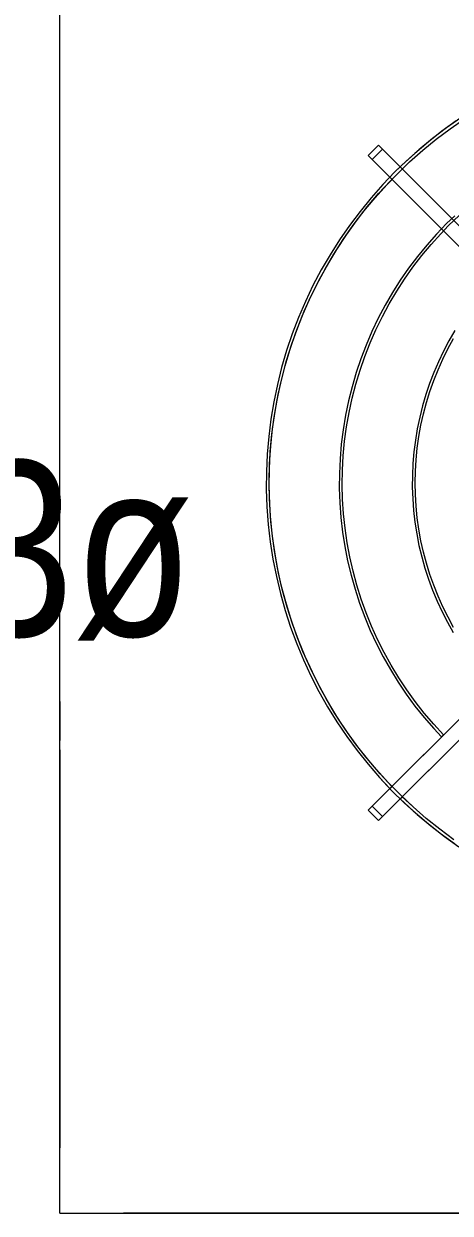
# Model space of a CAD drawing. Header units: millimetres. Extents: x -21597 to 3742, y 49379 to 62073.
# Drawn here: x -6740 to -6448, y 60747 to 61561 of the extents above; entities that cross this region are included whole.
import ezdxf

# ---------------------------------------------------------------- set-up
doc = ezdxf.new("R2010")
doc.units = ezdxf.units.MM
doc.layers.add('M-EQPM', color=7, linetype='Continuous', lineweight=5)
doc.layers.add('P-PIPE-IDEN', color=7, linetype='Continuous', lineweight=9)
doc.styles.add('Arial_1', font='arial.ttf', dxfattribs={"width": 0.8, "height": 120})

# ---------------------------------------------------------------- blocks, each defined once
blk = doc.blocks.new('DanNong_VRV - OD-A-1-1235631-MẶT BẰNG ỐNG GAS KHU H_N')
at = {"layer": 'M-EQPM'}
for p, q in [((-885, -311.78), (-885, 688.22)), ((-885, -311.78), (-885, 688.22)), ((-885, -273.58), (-885, 616.52)), ((-885, 38.44), (-885, 616.52)), ((-673.72, 412.38), (-666.65, 419.45)), ((-666.65, 419.45), (-673.72, 412.38)), ((-663.82, 416.62), (-670.9, 409.55)), ((-663.82, 416.62), (-670.9, 409.55)), ((-666.65, 419.45), (-474.32, 227.11)), ((-663.82, 416.62), (-666.65, 419.45)), ((-474.32, 227.11), (-663.82, 416.62)), ((-673.72, 412.38), (-670.9, 409.55)), ((-481.39, 220.04), (-673.72, 412.38)), ((-670.9, 409.55), (-481.39, 220.04)), ((-673.72, -35.93), (-481.39, 156.4)), ((-481.39, 156.4), (-670.9, -33.1)), ((-474.32, 149.33), (-666.65, -43)), ((-663.82, -40.17), (-474.32, 149.33)), ((-885, 38.44), (-885, 28.44)), ((-885, 28.44), (-885, 38.44)), ((-885, 38.44), (-885, 28.44)), ((-885, 28.44), (-885, 38.44)), ((-885, 28.44), (-885, 11.78)), ((-885, 28.44), (-885, 11.78)), ((-885, 5.44), (-885, 0.44)), ((-885, 5.44), (-885, 0.44)), ((-885, 5.44), (-885, 0.44)), ((-885, 5.44), (-885, 0.44)), ((-885, 5.44), (-885, 0.44)), ((-885, 5.44), (-885, 0.44)), ((-885, 5.44), (-885, 0.44)), ((-885, 5.44), (-885, 0.44)), ((-885, 5.44), (-885, 0.44)), ((-885, 5.44), (-885, 0.44)), ((-885, -239.56), (-885, 0.44)), ((-885, 0.44), (-885, -239.56)), ((-885, -239.56), (-885, 0.44)), ((-885, 0.44), (-885, -239.56)), ((-885, -239.56), (-885, 0.44)), ((-885, 0.44), (-885, -239.56)), ((-885, -239.56), (-885, 0.44)), ((-885, 0.44), (-885, -239.56)), ((-885, 0.44), (-885, -4.56)), ((-885, -239.56), (-885, 0.44)), ((-885, 0.44), (-885, -239.56)), ((-885, -239.56), (-885, 0.44)), ((-885, 0.44), (-885, -239.56)), ((-885, -239.56), (-885, 0.44)), ((-885, 0.44), (-885, -239.56)), ((-885, -239.56), (-885, 0.44)), ((-885, 0.44), (-885, -239.56)), ((-885, -239.56), (-885, 0.44)), ((-885, 0.44), (-885, -239.56)), ((-885, -239.56), (-885, 0.44)), ((-885, 0.44), (-885, -239.56)), ((-885, -190.21), (-885, -4.56)), ((-885, -4.56), (-885, -190.21)), ((-670.9, -33.1), (-673.72, -35.93)), ((-673.72, -35.93), (-666.65, -43)), ((-673.72, -35.93), (-666.65, -43)), ((-670.9, -33.1), (-663.82, -40.17)), ((-670.9, -33.1), (-663.82, -40.17)), ((-666.65, -43), (-663.82, -40.17)), ((-885, -127.9), (-885, -158.22)), ((-885, -190.21), (-885, -195.21)), ((-885, -237.85), (-885, -267.1)), ((-885, -237.85), (-885, -267.1)), ((-885, -237.88), (-885, -267.07)), ((-885, -237.88), (-885, -267.07)), ((-885, -237.88), (-885, -267.07)), ((-885, -237.88), (-885, -267.07)), ((-885, -239.56), (-885, -244.56)), ((-885, -239.56), (-885, -244.56)), ((-885, -239.56), (-885, -244.56)), ((-885, -239.56), (-885, -244.56)), ((-885, -239.56), (-885, -244.56)), ((-885, -239.56), (-885, -244.56)), ((-885, -239.56), (-885, -244.56)), ((-885, -239.56), (-885, -244.56)), ((-885, -239.56), (-885, -244.56)), ((-885, -239.56), (-885, -244.56)), ((-885, -244.13), (-885, -241.71)), ((-885, -249.71), (-885, -261.71)), ((-885, -311.78), (655, -311.78)), ((-841.21, -311.78), (585, -311.78)), ((-12.64, -311.78), (-841.21, -311.78)), ((-841.21, -311.78), (-12.64, -311.78)), ((-838.93, -311.78), (-809.74, -311.78)), ((-838.93, -311.78), (-809.74, -311.78)), ((-838.93, -311.78), (-809.74, -311.78)), ((-838.93, -311.78), (-809.74, -311.78)), ((-838.93, -311.78), (-809.74, -311.78)), ((-838.93, -311.78), (-809.74, -311.78))]:
    blk.add_line(p, q, dxfattribs=at)
at = {"layer": 'M-EQPM', "flags": 128}
for points in [[(-613.4, 436), (-623.17, 428.97), (-632.66, 421.55), (-641.83, 413.76), (-650.69, 405.61), (-655.34, 401.06)], [(-613.4, 436), (-623.17, 428.97), (-632.66, 421.55), (-641.83, 413.76), (-650.69, 405.61), (-655.34, 401.06)], [(-610.27, 438.13), (-620.13, 431.22), (-629.7, 423.93), (-638.98, 416.25), (-647.94, 408.21), (-655.34, 401.06)], [(-653.92, 399.65), (-645.3, 407.93), (-636.35, 415.87), (-627.09, 423.44), (-617.54, 430.63), (-607.71, 437.44)], [(-653.92, 399.65), (-645.3, 407.93), (-636.35, 415.87), (-627.09, 423.44), (-617.54, 430.63), (-607.71, 437.44)], [(-653.92, 399.65), (-645.3, 407.93), (-636.35, 415.87), (-627.09, 423.44), (-617.54, 430.63), (-607.71, 437.44)], [(-614.42, 371.1), (-619.98, 365.71)], [(-618.57, 364.29), (-611.39, 371.19)], [(-655.34, 401.06), (-663.68, 392.38), (-671.67, 383.37), (-679.29, 374.05), (-686.53, 364.43), (-693.38, 354.53), (-699.83, 344.37), (-705.87, 333.95), (-711.49, 323.3), (-716.67, 312.44), (-721.42, 301.38), (-725.72, 290.13), (-729.57, 278.73), (-732.96, 267.17), (-735.89, 255.49), (-738.34, 243.71), (-740.32, 231.83), (-741.83, 219.89), (-742.86, 207.89), (-743.4, 195.87), (-743.47, 183.83), (-743.05, 171.8), (-742.15, 159.79), (-740.78, 147.83), (-738.92, 135.93), (-736.6, 124.12), (-733.8, 112.41), (-730.53, 100.82), (-726.81, 89.38), (-722.63, 78.09), (-718, 66.97), (-712.93, 56.05), (-707.43, 45.34), (-701.5, 34.86), (-695.16, 24.63), (-688.42, 14.66), (-681.28, 4.96), (-673.76, -4.44), (-665.87, -13.54), (-658.85, -21.05)], [(-655.34, 401.06), (-663.68, 392.38), (-671.67, 383.37), (-679.29, 374.05), (-686.53, 364.43), (-693.38, 354.53), (-699.83, 344.37), (-705.87, 333.95), (-711.49, 323.3), (-716.67, 312.44), (-721.42, 301.38), (-725.72, 290.13), (-729.57, 278.73), (-732.96, 267.17), (-735.89, 255.49), (-738.34, 243.71), (-740.32, 231.83), (-741.83, 219.89), (-742.86, 207.89), (-743.4, 195.87), (-743.47, 183.83), (-743.05, 171.8), (-742.15, 159.79), (-740.78, 147.83), (-738.92, 135.93), (-736.6, 124.12), (-733.8, 112.41), (-730.53, 100.82), (-726.81, 89.38), (-722.63, 78.09), (-718, 66.97), (-712.93, 56.05), (-707.43, 45.34), (-701.5, 34.86), (-695.16, 24.63), (-688.42, 14.66), (-681.28, 4.96), (-673.76, -4.44), (-665.87, -13.54), (-657.62, -22.31), (-649.03, -30.74), (-640.11, -38.82), (-630.87, -46.55), (-621.34, -53.89), (-611.51, -60.85)], [(-655.34, 401.06), (-663.68, 392.38), (-671.67, 383.37), (-679.29, 374.05), (-686.53, 364.43), (-693.38, 354.53), (-699.83, 344.37), (-705.87, 333.95), (-711.49, 323.3), (-716.67, 312.44), (-721.42, 301.38), (-725.72, 290.13), (-729.57, 278.73), (-732.96, 267.17), (-735.89, 255.49), (-738.34, 243.71), (-740.32, 231.83), (-741.83, 219.89), (-742.86, 207.89), (-743.4, 195.87), (-743.47, 183.83), (-743.05, 171.8), (-742.15, 159.79), (-740.78, 147.83), (-738.92, 135.93), (-736.6, 124.12), (-733.8, 112.41), (-730.53, 100.82), (-726.81, 89.38), (-722.63, 78.09), (-718, 66.97), (-712.93, 56.05), (-707.43, 45.34), (-701.5, 34.86), (-695.16, 24.63), (-688.42, 14.66), (-681.28, 4.96), (-673.76, -4.44), (-665.87, -13.54), (-657.62, -22.31), (-649.03, -30.74), (-640.11, -38.82), (-630.87, -46.55), (-621.34, -53.89), (-611.51, -60.85)], [(-614.91, -56.06), (-624.54, -48.97), (-633.88, -41.5), (-642.92, -33.66), (-651.63, -25.47), (-660.01, -16.94), (-668.04, -8.08), (-675.71, 1.1), (-683, 10.58), (-689.92, 20.33), (-696.43, 30.36), (-702.54, 40.64), (-708.23, 51.16), (-713.5, 61.9), (-718.34, 72.84), (-722.73, 83.96), (-726.68, 95.25), (-730.17, 106.69), (-733.2, 118.26), (-735.76, 129.94), (-737.86, 141.71), (-739.48, 153.56), (-740.63, 165.46), (-741.3, 177.4), (-741.5, 189.36), (-741.21, 201.32), (-740.45, 213.25), (-739.21, 225.15), (-737.5, 236.98), (-735.31, 248.74), (-732.66, 260.4), (-729.54, 271.95), (-725.96, 283.36), (-721.93, 294.62), (-717.45, 305.71), (-712.53, 316.61), (-707.18, 327.3), (-701.41, 337.78), (-695.22, 348.01), (-688.63, 357.99), (-681.65, 367.7), (-674.28, 377.12), (-666.54, 386.23), (-658.44, 395.03), (-653.92, 399.65)], [(-614.91, -56.06), (-624.54, -48.97), (-633.88, -41.5), (-642.92, -33.66), (-651.63, -25.47), (-660.01, -16.94), (-668.04, -8.08), (-675.71, 1.1), (-683, 10.58), (-689.92, 20.33), (-696.43, 30.36), (-702.54, 40.64), (-708.23, 51.16), (-713.5, 61.9), (-718.34, 72.84), (-722.73, 83.96), (-726.68, 95.25), (-730.17, 106.69), (-733.2, 118.26), (-735.76, 129.94), (-737.86, 141.71), (-739.48, 153.56), (-740.63, 165.46), (-741.3, 177.4), (-741.5, 189.36), (-741.21, 201.32), (-740.45, 213.25), (-739.21, 225.15), (-737.5, 236.98), (-735.31, 248.74), (-732.66, 260.4), (-729.54, 271.95), (-725.96, 283.36), (-721.93, 294.62), (-717.45, 305.71), (-712.53, 316.61), (-707.18, 327.3), (-701.41, 337.78), (-695.22, 348.01), (-688.63, 357.99), (-681.65, 367.7), (-674.28, 377.12), (-666.54, 386.23), (-658.44, 395.03), (-653.92, 399.65)], [(-657.43, -19.64), (-665.57, -10.88), (-673.35, -1.8), (-680.77, 7.59), (-687.8, 17.26), (-694.44, 27.21), (-700.68, 37.41), (-706.5, 47.86), (-711.91, 58.52), (-716.88, 69.4), (-721.41, 80.47), (-725.49, 91.71), (-729.13, 103.1), (-732.3, 114.63), (-735.01, 126.28), (-737.26, 138.03), (-739.03, 149.85), (-740.33, 161.74), (-741.15, 173.67), (-741.49, 185.63), (-741.35, 197.59), (-740.74, 209.53), (-739.65, 221.44), (-738.08, 233.3), (-736.04, 245.08), (-733.54, 256.77), (-730.56, 268.36), (-727.13, 279.81), (-723.24, 291.12), (-718.9, 302.27), (-714.12, 313.23), (-708.9, 323.99), (-703.26, 334.53), (-697.2, 344.84), (-690.73, 354.9), (-683.87, 364.7), (-676.62, 374.21), (-668.99, 383.42), (-661, 392.32), (-653.92, 399.65)], [(-619.98, 365.71), (-626.94, 358.47), (-633.6, 350.96), (-639.95, 343.18), (-645.99, 335.16), (-651.71, 326.91), (-657.09, 318.43), (-662.12, 309.75), (-666.8, 300.87), (-671.13, 291.81), (-675.09, 282.58), (-678.68, 273.2), (-681.89, 263.69), (-684.71, 254.06), (-687.15, 244.32), (-689.2, 234.49), (-690.85, 224.59), (-692.11, 214.63), (-692.96, 204.63), (-693.42, 194.6), (-693.47, 184.56), (-693.13, 174.52), (-692.38, 164.51), (-691.23, 154.54), (-689.68, 144.62), (-687.74, 134.77), (-685.41, 125.01), (-682.69, 115.34), (-679.58, 105.8), (-676.09, 96.38), (-672.23, 87.11), (-668.01, 78.01), (-663.42, 69.08), (-658.48, 60.34), (-653.19, 51.8), (-647.57, 43.49), (-641.62, 35.4), (-635.35, 27.56), (-628.77, 19.98), (-623.48, 14.31)], [(-622.07, 15.72), (-628.82, 23.04), (-635.28, 30.63), (-641.43, 38.46), (-647.26, 46.54), (-652.76, 54.84), (-657.93, 63.35), (-662.75, 72.07), (-667.22, 80.97), (-671.33, 90.04), (-675.07, 99.27), (-678.44, 108.64), (-681.43, 118.14), (-684.05, 127.75), (-686.27, 137.46), (-688.11, 147.25), (-689.55, 157.1), (-690.59, 167), (-691.24, 176.94), (-691.5, 186.9), (-691.35, 196.86), (-690.81, 206.8), (-689.86, 216.72), (-688.53, 226.59), (-686.8, 236.39), (-684.67, 246.12), (-682.17, 255.76), (-679.27, 265.29), (-676, 274.7), (-672.36, 283.97), (-668.34, 293.08), (-663.97, 302.03), (-659.24, 310.8), (-654.17, 319.36), (-648.75, 327.72), (-643.01, 335.86), (-636.95, 343.76), (-630.57, 351.41), (-623.89, 358.8), (-618.57, 364.29)], [(-614.34, 292.49), (-618.37, 285.54), (-622.12, 278.43), (-625.59, 271.17), (-628.76, 263.78), (-631.63, 256.28), (-634.2, 248.66), (-636.46, 240.94), (-638.42, 233.14), (-640.06, 225.27), (-641.38, 217.34), (-642.38, 209.37), (-643.07, 201.36), (-643.44, 193.33), (-643.48, 185.29), (-643.2, 177.25), (-642.6, 169.24), (-641.68, 161.25), (-640.44, 153.31), (-638.89, 145.42), (-637.02, 137.6), (-634.84, 129.86), (-632.35, 122.22), (-629.56, 114.68), (-626.47, 107.25), (-623.09, 99.96), (-619.41, 92.81), (-615.45, 85.81)], [(-615.17, 89.3), (-618.99, 96.28), (-622.52, 103.41), (-625.77, 110.68), (-628.72, 118.07), (-631.38, 125.57), (-633.74, 133.18), (-635.78, 140.87), (-637.52, 148.63), (-638.95, 156.47), (-640.06, 164.35), (-640.86, 172.27), (-641.34, 180.21), (-641.5, 188.17), (-641.34, 196.13), (-640.87, 204.07), (-640.08, 211.99), (-638.97, 219.87), (-637.54, 227.71), (-635.81, 235.47), (-633.76, 243.17), (-631.41, 250.77), (-628.76, 258.27), (-625.81, 265.67), (-622.57, 272.94), (-619.04, 280.07), (-615.22, 287.06)], [(-614.91, -56.06), (-624.54, -48.97), (-633.88, -41.5), (-642.92, -33.66), (-650.36, -26.71)], [(-651.77, -28.12), (-642.96, -36.32), (-633.82, -44.15), (-624.37, -51.62), (-614.63, -58.7)]]:
    blk.add_lwpolyline(points, dxfattribs=at)
at = {"layer": 'M-EQPM'}
for points in [[(-622.07, 15.72), (-622.07, 15.72), (-622.09, 15.7), (-622.2, 15.6), (-622.35, 15.44), (-622.55, 15.24), (-622.78, 15.02), (-623, 14.79), (-623.2, 14.59), (-623.36, 14.44), (-623.46, 14.33), (-623.48, 14.31), (-623.48, 14.31)], [(-623.48, 14.31), (-623.48, 14.31), (-623.46, 14.33), (-623.36, 14.44), (-623.2, 14.59), (-623, 14.79), (-622.78, 15.02), (-622.55, 15.24), (-622.35, 15.44), (-622.2, 15.6), (-622.09, 15.7), (-622.07, 15.72), (-622.07, 15.72)], [(-658.85, -21.05), (-658.84, -21.05), (-658.82, -21.03), (-658.72, -20.93), (-658.56, -20.77), (-658.36, -20.57), (-658.14, -20.34), (-657.92, -20.12), (-657.72, -19.92), (-657.56, -19.76), (-657.45, -19.66), (-657.43, -19.64), (-657.43, -19.64)], [(-657.43, -19.64), (-657.43, -19.64), (-657.45, -19.66), (-657.56, -19.76), (-657.72, -19.92), (-657.92, -20.12), (-658.14, -20.34), (-658.36, -20.57), (-658.56, -20.77), (-658.72, -20.93), (-658.82, -21.03), (-658.84, -21.05), (-658.85, -21.05)], [(-650.36, -26.71), (-650.36, -26.71), (-650.38, -26.73), (-650.49, -26.83), (-650.64, -26.99), (-650.84, -27.19), (-651.07, -27.42), (-651.29, -27.64), (-651.49, -27.84), (-651.65, -28), (-651.75, -28.1), (-651.77, -28.12), (-651.77, -28.12)], [(-651.77, -28.12), (-651.77, -28.12), (-651.75, -28.1), (-651.65, -28), (-651.49, -27.84), (-651.29, -27.64), (-651.07, -27.42), (-650.84, -27.19), (-650.64, -26.99), (-650.49, -26.83), (-650.38, -26.73), (-650.36, -26.71), (-650.36, -26.71)]]:
    blk.add_open_spline(points, degree=3, dxfattribs=at)
blk = doc.blocks.new('AK-SGS-M3-Hrvt_rvt-1-MẶT BẰNG ỐNG GAS KHU H_N')
at = {"layer": 'M-EQPM', "lineweight": 25}
blk.add_blockref('DanNong_VRV - OD-A-1-1235631-MẶT BẰNG ỐNG GAS KHU H_N', (-5830.9, 61058.71), dxfattribs=at)

msp = doc.modelspace()

# ---------------------------------------------------------------- block references
at = {"lineweight": 5}
msp.add_blockref('AK-SGS-M3-Hrvt_rvt-1-MẶT BẰNG ỐNG GAS KHU H_N', (0, 0), dxfattribs=at)

# ---------------------------------------------------------------- texts
at = {"layer": 'P-PIPE-IDEN', "color": 1, "lineweight": 30, "true_color": 0xff0000, "insert": (-7030.66, 61200.43), "char_height": 120, "width": 830.08, "attachment_point": 5, "line_spacing_factor": 0.936439, "style": 'Arial_1'}
msp.add_mtext('\\pxqc,t6.66667,13.33333,20,26.66667,33.33333,40,46.66667,53.33333,60,66.66667,73.33333,80,86.66667,93.33333,100,106.66667,113.33333,120,126.66667,133.33333,140,146.66667,153.33333,160,166.66667,173.33333,180,186.66667,193.33333,200,206.66667,213.33333;{RFP - DN13ø}', dxfattribs=at)

doc.saveas('drawing.dxf')
